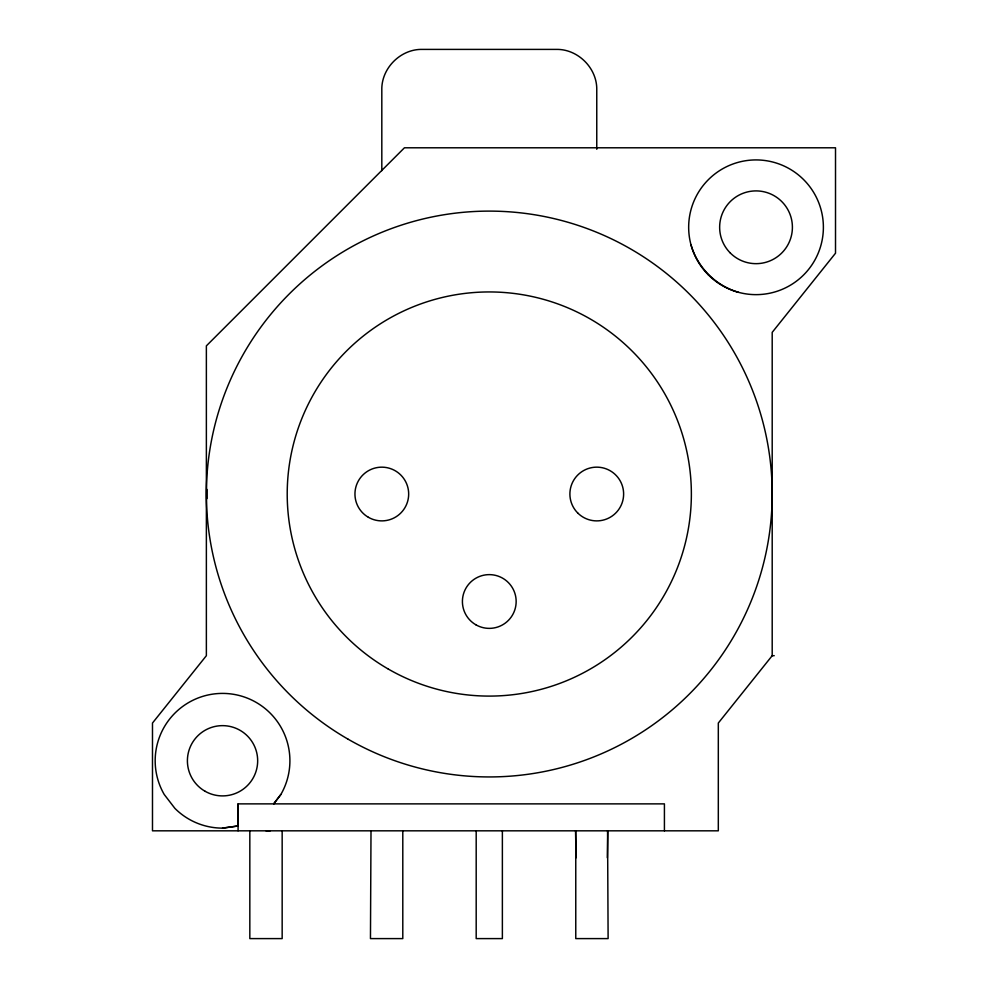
<?xml version="1.0" encoding="UTF-8"?>
<svg xmlns="http://www.w3.org/2000/svg" width="988" height="988" viewBox="0 0 988 988"><rect width="100%" height="100%" fill="white"/><g stroke="black" fill="none" stroke-linecap="round" stroke-linejoin="round"><path stroke-width="1.48" d="M206.974 489.406L206.974 498.594M280.876 794.451L273.688 803.874L280.876 794.451A67.357 67.357 0 0 0 222.535 693.403A67.357 67.357 0 0 0 164.206 794.451L174.913 808.394A67.357 67.357 0 0 0 222.535 828.129L238.096 825.956L238.083 803.874L664.418 803.874L664.418 830.822M772.196 655.686L718.313 723.043L718.313 830.822L152.485 830.822L152.485 723.043L206.369 655.686L206.369 345.862L404.438 147.792L835.515 147.792L835.515 253.212L772.196 332.363L772.196 655.686L774.221 655.686M222.535 828.129L238.096 825.956M270.181 830.822L265.994 830.822M371.006 830.822L370.463 938.6L402.795 938.6L402.795 830.822M607.558 830.822L608.114 938.6L575.769 938.6L575.769 830.822M576.09 857.769L575.535 830.822M607.324 857.769L607.867 830.822M738.592 292.337C715.794 285.816 697.491 267.513 690.97 244.715M596.764 149.299L596.764 89.822C597.221 68.209 577.943 48.943 556.343 49.4L422.222 49.4C400.622 48.943 381.356 68.209 381.813 89.822L381.813 170.652M502.373 830.822L502.373 938.6L476.191 938.6L476.191 830.822M282.16 830.822L282.16 938.6L249.828 938.6L249.828 830.822M238.083 803.874L238.083 830.822M730.305 253.002A36.371 36.371 0 0 0 791.166 236.688A36.371 36.371 0 0 0 746.619 192.141A36.371 36.371 0 0 0 730.305 253.002M708.396 274.911A67.357 67.357 0 0 0 821.09 244.715A67.357 67.357 0 0 0 738.592 162.217A67.357 67.357 0 0 0 708.396 274.911M204.973 791.203A35.136 35.136 0 0 0 257.67 760.772A35.136 35.136 0 0 0 204.973 730.342A35.136 35.136 0 0 0 204.973 791.203M347.825 739.036A282.914 282.914 0 0 0 772.196 494.025A282.914 282.914 0 0 0 347.825 249.013A282.914 282.914 0 0 0 347.825 739.036M388.247 669.024A202.083 202.083 0 0 0 691.365 494.025A202.083 202.083 0 0 0 388.247 319.013A202.083 202.083 0 0 0 388.247 669.024M577.758 513.019A26.874 26.874 0 0 0 622.712 500.978A26.874 26.874 0 0 0 589.811 468.065A26.874 26.874 0 0 0 577.758 513.019M368.376 517.292A26.874 26.874 0 0 0 408.674 494.025A26.874 26.874 0 0 0 368.376 470.757A26.874 26.874 0 0 0 368.376 517.292M475.846 624.774A26.874 26.874 0 0 0 516.156 601.494A26.874 26.874 0 0 0 475.846 578.227A26.874 26.874 0 0 0 475.846 624.774"/></g></svg>
